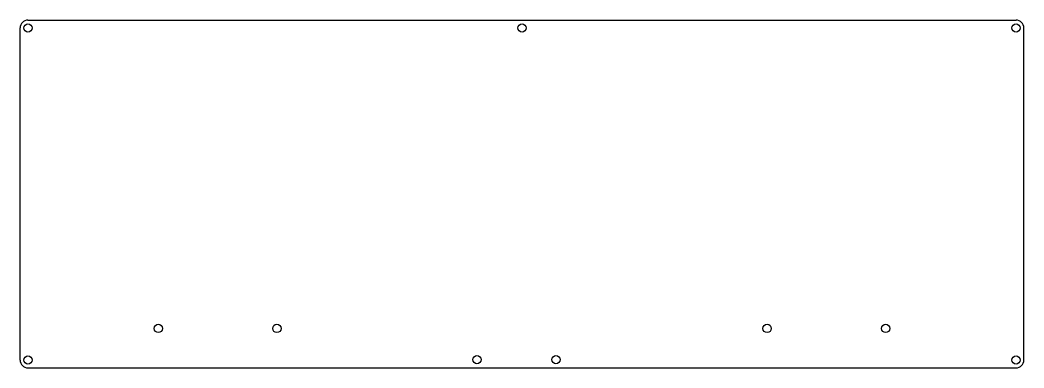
# Model space of a CAD drawing. Extents: x -127 to 127, y -44 to 44.
import ezdxf

# ---------------------------------------------------------------- set-up
doc = ezdxf.new("R2010")
doc.units = 0
doc.header["$MEASUREMENT"] = 0
doc.layers.add('VISIBLE', color=7, linetype='CONTINUOUS')

msp = doc.modelspace()

# ---------------------------------------------------------------- linework, layer by layer
at = {"layer": 'VISIBLE'}
for p, q in [((-125.05, 44.05), (125.05, 44.05)), ((-127.05, -42.05), (-127.05, 42.05)), ((127.05, -42.05), (127.05, 42.05)), ((-125.05, -44.05), (125.05, -44.05))]:
    msp.add_line(p, q, dxfattribs=at)
for centre in [(-125.05, 42.05), (0, 42.05), (125.05, 42.05), (-92.05, -34.05), (-62.05, -34.05), (62.05, -34.05), (92.05, -34.05), (-125.05, -42.05), (-11.4, -41.95), (8.6, -41.95), (125.05, -42.05)]:
    msp.add_circle(centre, 1.05, dxfattribs=at)
for centre, start, end in [((-125.05, 42.05), 90, 180), ((125.05, 42.05), 0, 90), ((-125.05, -42.05), 180, 270), ((125.05, -42.05), 270, 0)]:
    msp.add_arc(centre, 2, start, end, dxfattribs=at)

doc.saveas('drawing.dxf')
